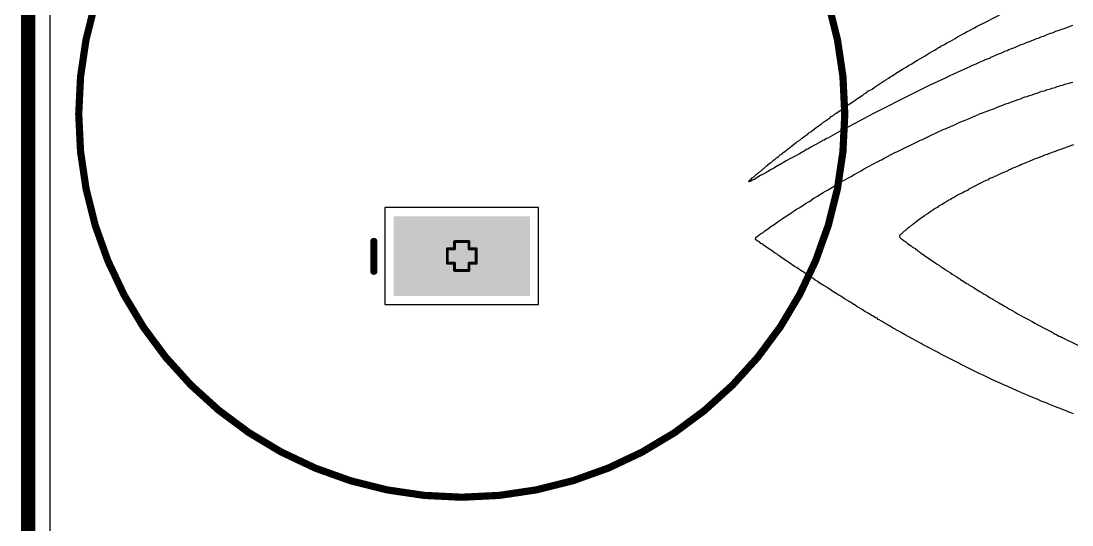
# Model space of a CAD drawing. Header units: inches. Extents: x 0 to 12.2, y 0 to 7.
# Drawn here: x -0.005 to 0.724, y 1.195 to 1.545 of the extents above; entities that cross this region are included whole.
import ezdxf

# ---------------------------------------------------------------- set-up
doc = ezdxf.new("R2010")
doc.units = ezdxf.units.IN
doc.header["$MEASUREMENT"] = 0
for name, color, linetype in [('Board Outline', 216, 'Continuous'), ('Bottom Layer', 5, 'Continuous'), ('Bottom Overlay', 54, 'Continuous'), ('Bottom Solder', 6, 'Continuous'), ('Drill Drawing', 1, 'Continuous'), ('Layer 1', 16, 'Continuous'), ('Layer 2', 76, 'Continuous'), ('Multi-Layer', 9, 'Continuous'), ('Pad Holes', 156, 'Continuous'), ('Top Layer', 1, 'Continuous'), ('Top Overlay', 2, 'Continuous'), ('Top Solder', 216, 'Continuous')]:
    doc.layers.add(name, color=color, linetype=linetype)

# ---------------------------------------------------------------- blocks, each defined once
blk = doc.blocks.new('SC_EB_5R5_474_M_B_346')
at = {"layer": 'Bottom Layer'}
for points in [[(-0.12205, 0.04331), (-0.0748, 0.04331), (-0.0748, -0.04331), (-0.12205, -0.04331)], [(0.0748, 0.04331), (0.12205, 0.04331), (0.12205, -0.04331), (0.0748, -0.04331)]]:
    blk.add_hatch(color=5, dxfattribs=at).paths.add_polyline_path(points)
at = {"layer": 'Bottom Solder'}
for points in [[(-0.12605, 0.04731), (-0.0708, 0.04731), (-0.0708, -0.04731), (-0.12605, -0.04731)], [(0.0708, 0.04731), (0.12605, 0.04731), (0.12605, -0.04731), (0.0708, -0.04731)]]:
    blk.add_hatch(color=6, dxfattribs=at).paths.add_polyline_path(points)
at = {"layer": 'Layer 1'}
for points in [[(-0.12205, 0.04331), (-0.0748, 0.04331), (-0.0748, -0.04331), (-0.12205, -0.04331)], [(0.0748, 0.04331), (0.12205, 0.04331), (0.12205, -0.04331), (0.0748, -0.04331)]]:
    blk.add_hatch(color=16, dxfattribs=at).paths.add_polyline_path(points)
at = {"layer": 'Layer 2'}
for points in [[(-0.12205, 0.04331), (-0.0748, 0.04331), (-0.0748, -0.04331), (-0.12205, -0.04331)], [(0.0748, 0.04331), (0.12205, 0.04331), (0.12205, -0.04331), (0.0748, -0.04331)]]:
    blk.add_hatch(color=76, dxfattribs=at).paths.add_polyline_path(points)
at = {"layer": 'Multi-Layer'}
for points in [[(-0.12205, 0.04331), (-0.0748, 0.04331), (-0.0748, -0.04331), (-0.12205, -0.04331)], [(0.0748, 0.04331), (0.12205, 0.04331), (0.12205, -0.04331), (0.0748, -0.04331)]]:
    blk.add_hatch(color=9, dxfattribs=at).paths.add_polyline_path(points)
at = {"layer": 'Pad Holes'}
for points in [[(-0.08661, 0.02756), (-0.08661, -0.02756), (-0.11024, -0.02756), (-0.11024, 0.02756)], [(0.11024, 0.02756), (0.11024, -0.02756), (0.08661, -0.02756), (0.08661, 0.02756)]]:
    blk.add_hatch(color=7, dxfattribs=at).paths.add_polyline_path(points)
at = {"layer": 'Top Layer'}
for points in [[(-0.12205, 0.04331), (-0.0748, 0.04331), (-0.0748, -0.04331), (-0.12205, -0.04331)], [(0.0748, 0.04331), (0.12205, 0.04331), (0.12205, -0.04331), (0.0748, -0.04331)]]:
    blk.add_hatch(color=1, dxfattribs=at).paths.add_polyline_path(points)
at = {"layer": 'Top Solder'}
for points in [[(-0.12605, 0.04731), (-0.0708, 0.04731), (-0.0708, -0.04731), (-0.12605, -0.04731)], [(0.0708, 0.04731), (0.12605, 0.04731), (0.12605, -0.04731), (0.0708, -0.04731)]]:
    blk.add_hatch(color=216, dxfattribs=at).paths.add_polyline_path(points)
at = {"layer": 'Bottom Overlay'}
for points in [[(0.26575, 0, 0.005, 0.005, 1), (-0.26575, 0, 0.005, 0.005, 1)], [(-0.267, 0, 0.0025, 0.0025, 1), (-0.2645, 0, 0.0025, 0.0025, 1)], [(0.2645, 0, 0.0025, 0.0025, 1), (0.267, 0, 0.0025, 0.0025, 1)], [(-0.10125, -0.05067, 0.0025, 0.0025, 1), (-0.09875, -0.05067, 0.0025, 0.0025, 1)], [(-0.11158, -0.061, 0.0025, 0.0025, 1), (-0.10908, -0.061, 0.0025, 0.0025, 1)], [(-0.09092, -0.061, 0.0025, 0.0025, 1), (-0.08842, -0.061, 0.0025, 0.0025, 1)], [(0.08708, -0.061, 0.0025, 0.0025, 1), (0.08958, -0.061, 0.0025, 0.0025, 1)], [(0.10775, -0.061, 0.0025, 0.0025, 1), (0.11025, -0.061, 0.0025, 0.0025, 1)], [(-0.10125, -0.07133, 0.0025, 0.0025, 1), (-0.09875, -0.07133, 0.0025, 0.0025, 1)]]:
    blk.add_lwpolyline(points, format="xyseb", close=True, dxfattribs=at)
for points in [[(-0.1, -0.07133, 0.005, 0.005, 0), (-0.1, -0.05067, 0.005, 0.005, 0)], [(-0.08967, -0.061, 0.005, 0.005, 0), (-0.11033, -0.061, 0.005, 0.005, 0)], [(0.109, -0.061, 0.005, 0.005, 0), (0.08833, -0.061, 0.005, 0.005, 0)]]:
    blk.add_lwpolyline(points, format="xyseb", dxfattribs=at)

msp = doc.modelspace()

# ---------------------------------------------------------------- linework, layer by layer
at = {"layer": 'Board Outline'}
msp.add_lwpolyline([(0, 0, 0.01, 0.01, 0), (0, 4.72441, 0.01, 0.01, 0)], format="xyseb", dxfattribs=at)
at = {"layer": 'Bottom Layer'}
msp.add_line((0.01529, 0.16319), (0.01529, 4.56122), dxfattribs=at)
at = {"layer": 'Drill Drawing'}
for points in [[(0.29578, 1.38689, 0.002, 0.002, 0), (0.29578, 1.39189, 0.002, 0.002, 0)], [(0.29578, 1.39189, 0.002, 0.002, 0), (0.30578, 1.39189, 0.002, 0.002, 0)], [(0.30578, 1.38689, 0.002, 0.002, 0), (0.30578, 1.39189, 0.002, 0.002, 0)], [(0.29078, 1.37689, 0.002, 0.002, 0), (0.29078, 1.38689, 0.002, 0.002, 0)], [(0.29078, 1.38689, 0.002, 0.002, 0), (0.29578, 1.38689, 0.002, 0.002, 0)], [(0.30578, 1.38689, 0.002, 0.002, 0), (0.31078, 1.38689, 0.002, 0.002, 0)], [(0.31078, 1.37689, 0.002, 0.002, 0), (0.31078, 1.38689, 0.002, 0.002, 0)], [(0.29078, 1.37689, 0.002, 0.002, 0), (0.29578, 1.37689, 0.002, 0.002, 0)], [(0.29578, 1.37189, 0.002, 0.002, 0), (0.29578, 1.37689, 0.002, 0.002, 0)], [(0.29578, 1.37189, 0.002, 0.002, 0), (0.30578, 1.37189, 0.002, 0.002, 0)], [(0.30578, 1.37689, 0.002, 0.002, 0), (0.31078, 1.37689, 0.002, 0.002, 0)], [(0.30578, 1.37189, 0.002, 0.002, 0), (0.30578, 1.37689, 0.002, 0.002, 0)]]:
    msp.add_lwpolyline(points, format="xyseb", dxfattribs=at)
for points in [[(0.29528, 1.39189, 0.001, 0.001, 1), (0.29628, 1.39189, 0.001, 0.001, 1)], [(0.29528, 1.39189, 0.001, 0.001, 1), (0.29628, 1.39189, 0.001, 0.001, 1)], [(0.30528, 1.39189, 0.001, 0.001, 1), (0.30628, 1.39189, 0.001, 0.001, 1)], [(0.30528, 1.39189, 0.001, 0.001, 1), (0.30628, 1.39189, 0.001, 0.001, 1)], [(0.29028, 1.38689, 0.001, 0.001, 1), (0.29128, 1.38689, 0.001, 0.001, 1)], [(0.29028, 1.38689, 0.001, 0.001, 1), (0.29128, 1.38689, 0.001, 0.001, 1)], [(0.29528, 1.38689, 0.001, 0.001, 1), (0.29628, 1.38689, 0.001, 0.001, 1)], [(0.29528, 1.38689, 0.001, 0.001, 1), (0.29628, 1.38689, 0.001, 0.001, 1)], [(0.30528, 1.38689, 0.001, 0.001, 1), (0.30628, 1.38689, 0.001, 0.001, 1)], [(0.30528, 1.38689, 0.001, 0.001, 1), (0.30628, 1.38689, 0.001, 0.001, 1)], [(0.31028, 1.38689, 0.001, 0.001, 1), (0.31128, 1.38689, 0.001, 0.001, 1)], [(0.31028, 1.38689, 0.001, 0.001, 1), (0.31128, 1.38689, 0.001, 0.001, 1)], [(0.29028, 1.37689, 0.001, 0.001, 1), (0.29128, 1.37689, 0.001, 0.001, 1)], [(0.29028, 1.37689, 0.001, 0.001, 1), (0.29128, 1.37689, 0.001, 0.001, 1)], [(0.29528, 1.37689, 0.001, 0.001, 1), (0.29628, 1.37689, 0.001, 0.001, 1)], [(0.29528, 1.37689, 0.001, 0.001, 1), (0.29628, 1.37689, 0.001, 0.001, 1)], [(0.29528, 1.37189, 0.001, 0.001, 1), (0.29628, 1.37189, 0.001, 0.001, 1)], [(0.29528, 1.37189, 0.001, 0.001, 1), (0.29628, 1.37189, 0.001, 0.001, 1)], [(0.30528, 1.37689, 0.001, 0.001, 1), (0.30628, 1.37689, 0.001, 0.001, 1)], [(0.30528, 1.37689, 0.001, 0.001, 1), (0.30628, 1.37689, 0.001, 0.001, 1)], [(0.30528, 1.37189, 0.001, 0.001, 1), (0.30628, 1.37189, 0.001, 0.001, 1)], [(0.30528, 1.37189, 0.001, 0.001, 1), (0.30628, 1.37189, 0.001, 0.001, 1)], [(0.31028, 1.37689, 0.001, 0.001, 1), (0.31128, 1.37689, 0.001, 0.001, 1)], [(0.31028, 1.37689, 0.001, 0.001, 1), (0.31128, 1.37689, 0.001, 0.001, 1)]]:
    msp.add_lwpolyline(points, format="xyseb", close=True, dxfattribs=at)
at = {"layer": 'Layer 1'}
msp.add_line((0.01529, 0.16319), (0.01529, 4.56122), dxfattribs=at)
at = {"layer": 'Layer 2'}
for p, q in [((0.01529, 0.16319), (0.01529, 3.62563)), ((0.35409, 1.41551), (0.24747, 1.41551)), ((0.24747, 1.41551), (0.24747, 1.34827)), ((0.35409, 1.34827), (0.35409, 1.41551)), ((0.24747, 1.34827), (0.35409, 1.34827))]:
    msp.add_line(p, q, dxfattribs=at)
at = {"layer": 'Top Layer'}
msp.add_line((0.01529, 0.16319), (0.01529, 4.56122), dxfattribs=at)
at = {"layer": 'Top Overlay'}
for p, q in [((0.66498, 1.54468), (0.67573, 1.55019)), ((0.65317, 1.53839), (0.65606, 1.53996)), ((0.65606, 1.53996), (0.65789, 1.54101)), ((0.65789, 1.54101), (0.66498, 1.54468)), ((0.71627, 1.53878), (0.71495, 1.53825)), ((0.71771, 1.53917), (0.71627, 1.53878)), ((0.72112, 1.54048), (0.71771, 1.53917)), ((0.72374, 1.54153), (0.72112, 1.54048)), ((0.72479, 1.5418), (0.72374, 1.54153)), ((0.63979, 1.53104), (0.6432, 1.53288)), ((0.6432, 1.53288), (0.64478, 1.53393)), ((0.64478, 1.53393), (0.64924, 1.53629)), ((0.64924, 1.53629), (0.65134, 1.5376)), ((0.65134, 1.5376), (0.65265, 1.53812)), ((0.65265, 1.53812), (0.65317, 1.53839)), ((0.6983, 1.53209), (0.69567, 1.53104)), ((0.69921, 1.53248), (0.6983, 1.53209)), ((0.70092, 1.53288), (0.69921, 1.53248)), ((0.70131, 1.53327), (0.70092, 1.53288)), ((0.70302, 1.53393), (0.70131, 1.53327)), ((0.70407, 1.53419), (0.70302, 1.53393)), ((0.70538, 1.53471), (0.70407, 1.53419)), ((0.70722, 1.5355), (0.70538, 1.53471)), ((0.70892, 1.53616), (0.70722, 1.5355)), ((0.71036, 1.53655), (0.70892, 1.53616)), ((0.71272, 1.5376), (0.71036, 1.53655)), ((0.71495, 1.53825), (0.71272, 1.5376)), ((0.6251, 1.52264), (0.62877, 1.52474)), ((0.62877, 1.52474), (0.63114, 1.52606)), ((0.63114, 1.52606), (0.63166, 1.52658)), ((0.63166, 1.52658), (0.63271, 1.52684)), ((0.63271, 1.52684), (0.63323, 1.52737)), ((0.63323, 1.52737), (0.6356, 1.52868)), ((0.6356, 1.52868), (0.63743, 1.52973)), ((0.63743, 1.52973), (0.63979, 1.53104)), ((0.67914, 1.52422), (0.67744, 1.52383)), ((0.68046, 1.52501), (0.67914, 1.52422)), ((0.68151, 1.52527), (0.68046, 1.52501)), ((0.68295, 1.52592), (0.68151, 1.52527)), ((0.68465, 1.52658), (0.68295, 1.52592)), ((0.6861, 1.52724), (0.68465, 1.52658)), ((0.68872, 1.52829), (0.6861, 1.52724)), ((0.69043, 1.52894), (0.68872, 1.52829)), ((0.69279, 1.52999), (0.69043, 1.52894)), ((0.69384, 1.53025), (0.69279, 1.52999)), ((0.69567, 1.53104), (0.69384, 1.53025)), ((0.61461, 1.51635), (0.61697, 1.51766)), ((0.61697, 1.51766), (0.61854, 1.51871)), ((0.61854, 1.51871), (0.62222, 1.52081)), ((0.62222, 1.52081), (0.6251, 1.52264)), ((0.66262, 1.5174), (0.66026, 1.51635)), ((0.66393, 1.51792), (0.66262, 1.5174)), ((0.66734, 1.51923), (0.66393, 1.51792)), ((0.66773, 1.51963), (0.66734, 1.51923)), ((0.66944, 1.52028), (0.66773, 1.51963)), ((0.67088, 1.52094), (0.66944, 1.52028)), ((0.67259, 1.5216), (0.67088, 1.52094)), ((0.6739, 1.52212), (0.67259, 1.5216)), ((0.67573, 1.52291), (0.6739, 1.52212)), ((0.67744, 1.52383), (0.67573, 1.52291)), ((0.60175, 1.50848), (0.60411, 1.50979)), ((0.60411, 1.50979), (0.60661, 1.51149)), ((0.60661, 1.51149), (0.60857, 1.51268)), ((0.60857, 1.51268), (0.6091, 1.51294)), ((0.6091, 1.51294), (0.61067, 1.51399)), ((0.61067, 1.51399), (0.61303, 1.5153)), ((0.61303, 1.5153), (0.61461, 1.51635)), ((0.64504, 1.50953), (0.63901, 1.50664)), ((0.64714, 1.51031), (0.64504, 1.50953)), ((0.6537, 1.51346), (0.64714, 1.51031)), ((0.65448, 1.51372), (0.6537, 1.51346)), ((0.65737, 1.51504), (0.65448, 1.51372)), ((0.65973, 1.51609), (0.65737, 1.51504)), ((0.66026, 1.51635), (0.65973, 1.51609)), ((0.59047, 1.50113), (0.59375, 1.50336)), ((0.59375, 1.50336), (0.59585, 1.50467)), ((0.59585, 1.50467), (0.59624, 1.50507)), ((0.59624, 1.50507), (0.59729, 1.50533)), ((0.59729, 1.50533), (0.59782, 1.50585)), ((0.59782, 1.50585), (0.59834, 1.50612)), ((0.59834, 1.50612), (0.59887, 1.50664)), ((0.59887, 1.50664), (0.59939, 1.5069)), ((0.59939, 1.5069), (0.60123, 1.50795)), ((0.60123, 1.50795), (0.60175, 1.50848)), ((0.6356, 1.50507), (0.6251, 1.50008)), ((0.63901, 1.50664), (0.6356, 1.50507)), ((0.7223, 1.50179), (0.72361, 1.50231)), ((0.72361, 1.50231), (0.72466, 1.50258)), ((0.57972, 1.49405), (0.58129, 1.4951)), ((0.58129, 1.4951), (0.58181, 1.49536)), ((0.58181, 1.49536), (0.5826, 1.49615)), ((0.5826, 1.49615), (0.58549, 1.49772)), ((0.58549, 1.49772), (0.58693, 1.4989)), ((0.58693, 1.4989), (0.5889, 1.50008)), ((0.5889, 1.50008), (0.58942, 1.50035)), ((0.58942, 1.50035), (0.58995, 1.50087)), ((0.58995, 1.50087), (0.59047, 1.50113)), ((0.6251, 1.50008), (0.6112, 1.49326)), ((0.69816, 1.49444), (0.70039, 1.4951)), ((0.70039, 1.4951), (0.7021, 1.49575)), ((0.7021, 1.49575), (0.70328, 1.49615)), ((0.70328, 1.49615), (0.70499, 1.49654)), ((0.70499, 1.49654), (0.70643, 1.4972)), ((0.70643, 1.4972), (0.70748, 1.49746)), ((0.70748, 1.49746), (0.70918, 1.49785)), ((0.70918, 1.49785), (0.71049, 1.49838)), ((0.71049, 1.49838), (0.71259, 1.4989)), ((0.71259, 1.4989), (0.71391, 1.49943)), ((0.71391, 1.49943), (0.71509, 1.49982)), ((0.71509, 1.49982), (0.71614, 1.50008)), ((0.71614, 1.50008), (0.71784, 1.50048)), ((0.71784, 1.50048), (0.71928, 1.50113)), ((0.71928, 1.50113), (0.7223, 1.50179)), ((0.56948, 1.48723), (0.5708, 1.48802)), ((0.5708, 1.48802), (0.57237, 1.48906)), ((0.57237, 1.48906), (0.57289, 1.48933)), ((0.57289, 1.48933), (0.57342, 1.48985)), ((0.57342, 1.48985), (0.57473, 1.49064)), ((0.57473, 1.49064), (0.57526, 1.49116)), ((0.57526, 1.49116), (0.57578, 1.49143)), ((0.57578, 1.49143), (0.57735, 1.49247)), ((0.57735, 1.49247), (0.57867, 1.49326)), ((0.57867, 1.49326), (0.57919, 1.49379)), ((0.57919, 1.49379), (0.57972, 1.49405)), ((0.6112, 1.49326), (0.58837, 1.48172)), ((0.67757, 1.48723), (0.67901, 1.48762)), ((0.67901, 1.48762), (0.68006, 1.48788)), ((0.68006, 1.48788), (0.68229, 1.4888)), ((0.68229, 1.4888), (0.68492, 1.48985)), ((0.68492, 1.48985), (0.68675, 1.49038)), ((0.68675, 1.49038), (0.68846, 1.49103)), ((0.68846, 1.49103), (0.68977, 1.49156)), ((0.68977, 1.49156), (0.69147, 1.49221)), ((0.69147, 1.49221), (0.69318, 1.49261)), ((0.69318, 1.49261), (0.69462, 1.49326)), ((0.69462, 1.49326), (0.69646, 1.49379)), ((0.69646, 1.49379), (0.69816, 1.49444)), ((0.55951, 1.48014), (0.56004, 1.48067)), ((0.56004, 1.48067), (0.56056, 1.48093)), ((0.56056, 1.48093), (0.5624, 1.48224)), ((0.5624, 1.48224), (0.56489, 1.48395)), ((0.56489, 1.48395), (0.56647, 1.485)), ((0.56647, 1.485), (0.56712, 1.48565)), ((0.56712, 1.48565), (0.56896, 1.4867)), ((0.56896, 1.4867), (0.56948, 1.48723)), ((0.58654, 1.48067), (0.57945, 1.477)), ((0.58837, 1.48172), (0.58654, 1.48067)), ((0.6596, 1.48001), (0.65999, 1.48041)), ((0.65999, 1.48041), (0.66131, 1.48093)), ((0.66131, 1.48093), (0.66472, 1.48224)), ((0.66472, 1.48224), (0.66655, 1.48277)), ((0.66655, 1.48277), (0.66891, 1.48382)), ((0.66891, 1.48382), (0.66996, 1.48408)), ((0.66996, 1.48408), (0.67232, 1.48513)), ((0.67232, 1.48513), (0.67403, 1.48579)), ((0.67403, 1.48579), (0.67613, 1.48657)), ((0.67613, 1.48657), (0.67757, 1.48723)), ((0.54823, 1.47227), (0.55007, 1.47332)), ((0.55007, 1.47332), (0.55086, 1.47411)), ((0.55086, 1.47411), (0.55138, 1.47437)), ((0.55138, 1.47437), (0.55191, 1.4749)), ((0.55191, 1.4749), (0.55243, 1.47516)), ((0.55243, 1.47516), (0.55584, 1.47752)), ((0.55584, 1.47752), (0.55637, 1.47778)), ((0.55637, 1.47778), (0.55715, 1.47857)), ((0.55715, 1.47857), (0.55847, 1.47936)), ((0.55847, 1.47936), (0.55899, 1.47988)), ((0.55899, 1.47988), (0.55951, 1.48014)), ((0.57342, 1.47385), (0.56948, 1.47175)), ((0.57945, 1.477), (0.57342, 1.47385)), ((0.64163, 1.47254), (0.64635, 1.47464)), ((0.64635, 1.47464), (0.65002, 1.47621)), ((0.65002, 1.47621), (0.65343, 1.47752)), ((0.65343, 1.47752), (0.65632, 1.47883)), ((0.65632, 1.47883), (0.65737, 1.4791)), ((0.65737, 1.4791), (0.65789, 1.47962)), ((0.65789, 1.47962), (0.6596, 1.48001)), ((0.5384, 1.4648), (0.54036, 1.46624)), ((0.54036, 1.46624), (0.54089, 1.4665)), ((0.54089, 1.4665), (0.54168, 1.46729)), ((0.54168, 1.46729), (0.5422, 1.46755)), ((0.5422, 1.46755), (0.54272, 1.46808)), ((0.54272, 1.46808), (0.54325, 1.46834)), ((0.54325, 1.46834), (0.54653, 1.47083)), ((0.54653, 1.47083), (0.54745, 1.47149)), ((0.54745, 1.47149), (0.54823, 1.47227)), ((0.56135, 1.46729), (0.55637, 1.46467)), ((0.56293, 1.46834), (0.56135, 1.46729)), ((0.56345, 1.4686), (0.56293, 1.46834)), ((0.56476, 1.46913), (0.56345, 1.4686)), ((0.5666, 1.47018), (0.56476, 1.46913)), ((0.56948, 1.47175), (0.5666, 1.47018)), ((0.62038, 1.46283), (0.62694, 1.46598)), ((0.62694, 1.46598), (0.62982, 1.46729)), ((0.62982, 1.46729), (0.63481, 1.46965)), ((0.63481, 1.46965), (0.63691, 1.47044)), ((0.63691, 1.47044), (0.64032, 1.47201)), ((0.64032, 1.47201), (0.64163, 1.47254)), ((0.52961, 1.45811), (0.53289, 1.4606)), ((0.53289, 1.4606), (0.53328, 1.46099)), ((0.53328, 1.46099), (0.53459, 1.46178)), ((0.53459, 1.46178), (0.53512, 1.46231)), ((0.53512, 1.46231), (0.53564, 1.46257)), ((0.53564, 1.46257), (0.53643, 1.46335)), ((0.53643, 1.46335), (0.53695, 1.46362)), ((0.53695, 1.46362), (0.5384, 1.4648)), ((0.5464, 1.45916), (0.54246, 1.45706)), ((0.55007, 1.46126), (0.5464, 1.45916)), ((0.5506, 1.46152), (0.55007, 1.46126)), ((0.55112, 1.46204), (0.5506, 1.46152)), ((0.55217, 1.46231), (0.55112, 1.46204)), ((0.55374, 1.46335), (0.55217, 1.46231)), ((0.55479, 1.46362), (0.55374, 1.46335)), ((0.55637, 1.46467), (0.55479, 1.46362)), ((0.60254, 1.45417), (0.61907, 1.46231)), ((0.61907, 1.46231), (0.62038, 1.46283)), ((0.72374, 1.45863), (0.72125, 1.45771)), ((0.72519, 1.45903), (0.72374, 1.45863)), ((0.52043, 1.45102), (0.52095, 1.45129)), ((0.52095, 1.45129), (0.52174, 1.45207)), ((0.52174, 1.45207), (0.52226, 1.45234)), ((0.52226, 1.45234), (0.52305, 1.45312)), ((0.52305, 1.45312), (0.52357, 1.45339)), ((0.52357, 1.45339), (0.52436, 1.45417)), ((0.52436, 1.45417), (0.52489, 1.45443)), ((0.52489, 1.45443), (0.5262, 1.45522)), ((0.5262, 1.45522), (0.52672, 1.45601)), ((0.52672, 1.45601), (0.52725, 1.45627)), ((0.52725, 1.45627), (0.52961, 1.45811)), ((0.53512, 1.45286), (0.53066, 1.4505)), ((0.53695, 1.45391), (0.53512, 1.45286)), ((0.53826, 1.4547), (0.53695, 1.45391)), ((0.53984, 1.45575), (0.53826, 1.4547)), ((0.54089, 1.45601), (0.53984, 1.45575)), ((0.54246, 1.45706), (0.54089, 1.45601)), ((0.59572, 1.45076), (0.59703, 1.45129)), ((0.59703, 1.45129), (0.59756, 1.45181)), ((0.59756, 1.45181), (0.59926, 1.45247)), ((0.59926, 1.45247), (0.60123, 1.45365)), ((0.60123, 1.45365), (0.60254, 1.45417)), ((0.70512, 1.45181), (0.70328, 1.45102)), ((0.70617, 1.45207), (0.70512, 1.45181)), ((0.708, 1.45286), (0.70617, 1.45207)), ((0.70853, 1.45312), (0.708, 1.45286)), ((0.71115, 1.45391), (0.70853, 1.45312)), ((0.71246, 1.45443), (0.71115, 1.45391)), ((0.71522, 1.45562), (0.71246, 1.45443)), ((0.71692, 1.45601), (0.71522, 1.45562)), ((0.71863, 1.45666), (0.71692, 1.45601)), ((0.72125, 1.45771), (0.71863, 1.45666)), ((0.51046, 1.44263), (0.51229, 1.44447)), ((0.51229, 1.44447), (0.51282, 1.44473)), ((0.51282, 1.44473), (0.51387, 1.44578)), ((0.51387, 1.44578), (0.51439, 1.44604)), ((0.51439, 1.44604), (0.51518, 1.44683)), ((0.51518, 1.44683), (0.5157, 1.44709)), ((0.5157, 1.44709), (0.51715, 1.44827)), ((0.51715, 1.44827), (0.5178, 1.44893)), ((0.51911, 1.44394), (0.51728, 1.44289)), ((0.5178, 1.44893), (0.51833, 1.44919)), ((0.51833, 1.44919), (0.51911, 1.44997)), ((0.51911, 1.44997), (0.51964, 1.45024)), ((0.522, 1.44552), (0.51911, 1.44394)), ((0.51964, 1.45024), (0.52043, 1.45102)), ((0.52252, 1.44578), (0.522, 1.44552)), ((0.5241, 1.44683), (0.52252, 1.44578)), ((0.52593, 1.44788), (0.5241, 1.44683)), ((0.52935, 1.44971), (0.52593, 1.44788)), ((0.53066, 1.4505), (0.52935, 1.44971)), ((0.57945, 1.4421), (0.58654, 1.44578)), ((0.58654, 1.44578), (0.58864, 1.44709)), ((0.58864, 1.44709), (0.59034, 1.44774)), ((0.59034, 1.44774), (0.59073, 1.44814)), ((0.59073, 1.44814), (0.59205, 1.44866)), ((0.59205, 1.44866), (0.59441, 1.44997)), ((0.59441, 1.44997), (0.59572, 1.45076)), ((0.68623, 1.44394), (0.68452, 1.44329)), ((0.68806, 1.44473), (0.68623, 1.44394)), ((0.68924, 1.44538), (0.68806, 1.44473)), ((0.69095, 1.44604), (0.68924, 1.44538)), ((0.69331, 1.44709), (0.69095, 1.44604)), ((0.69436, 1.44735), (0.69331, 1.44709)), ((0.69908, 1.44945), (0.69436, 1.44735)), ((0.70013, 1.44971), (0.69908, 1.44945)), ((0.70197, 1.4505), (0.70013, 1.44971)), ((0.70328, 1.45102), (0.70197, 1.4505)), ((0.50285, 1.43633), (0.50495, 1.43843)), ((0.50495, 1.43843), (0.50547, 1.43869)), ((0.50547, 1.43869), (0.506, 1.43922)), ((0.5081, 1.43764), (0.50573, 1.43633)), ((0.506, 1.43922), (0.50652, 1.43948)), ((0.50652, 1.43948), (0.50705, 1.44001)), ((0.50705, 1.44001), (0.50757, 1.44027)), ((0.50757, 1.44027), (0.5081, 1.44079)), ((0.5081, 1.44079), (0.50862, 1.44106)), ((0.50993, 1.43869), (0.5081, 1.43764)), ((0.50862, 1.44106), (0.50993, 1.44237)), ((0.50993, 1.44237), (0.51046, 1.44263)), ((0.51282, 1.44027), (0.50993, 1.43869)), ((0.51334, 1.44053), (0.51282, 1.44027)), ((0.51492, 1.44158), (0.51334, 1.44053)), ((0.51728, 1.44289), (0.51492, 1.44158)), ((0.56948, 1.43633), (0.57132, 1.43738)), ((0.57132, 1.43738), (0.57289, 1.43843)), ((0.57289, 1.43843), (0.57342, 1.43869)), ((0.57342, 1.43869), (0.57788, 1.44106)), ((0.57788, 1.44106), (0.57945, 1.4421)), ((0.6697, 1.4366), (0.66918, 1.43633)), ((0.67009, 1.43699), (0.6697, 1.4366)), ((0.67154, 1.43738), (0.67009, 1.43699)), ((0.67193, 1.43778), (0.67154, 1.43738)), ((0.67364, 1.43843), (0.67193, 1.43778)), ((0.67508, 1.43909), (0.67364, 1.43843)), ((0.67665, 1.43987), (0.67508, 1.43909)), ((0.67796, 1.4404), (0.67665, 1.43987)), ((0.67967, 1.44106), (0.67796, 1.4404)), ((0.68006, 1.44145), (0.67967, 1.44106)), ((0.68177, 1.4421), (0.68006, 1.44145)), ((0.68321, 1.44276), (0.68177, 1.4421)), ((0.68452, 1.44329), (0.68321, 1.44276)), ((0.49983, 1.43358), (0.50009, 1.4341)), ((0.50049, 1.43345), (0.49983, 1.43358)), ((0.50009, 1.4341), (0.50049, 1.4345)), ((0.50049, 1.4345), (0.50101, 1.43476)), ((0.50127, 1.43371), (0.50049, 1.43345)), ((0.50101, 1.43476), (0.50232, 1.43607)), ((0.50259, 1.4345), (0.50127, 1.43371)), ((0.50232, 1.43607), (0.50285, 1.43633)), ((0.5039, 1.43502), (0.50259, 1.4345)), ((0.50573, 1.43633), (0.5039, 1.43502)), ((0.55689, 1.42899), (0.55978, 1.43082)), ((0.55978, 1.43082), (0.56109, 1.43161)), ((0.56109, 1.43161), (0.56476, 1.43371)), ((0.56476, 1.43371), (0.56607, 1.4345)), ((0.56607, 1.4345), (0.56948, 1.43633)), ((0.66393, 1.43397), (0.65212, 1.42794)), ((0.66603, 1.43476), (0.66393, 1.43397)), ((0.66681, 1.43555), (0.66603, 1.43476)), ((0.66786, 1.43581), (0.66681, 1.43555)), ((0.66918, 1.43633), (0.66786, 1.43581)), ((0.54194, 1.41981), (0.54535, 1.42217)), ((0.54535, 1.42217), (0.54587, 1.42243)), ((0.54587, 1.42243), (0.54771, 1.42348)), ((0.54771, 1.42348), (0.54928, 1.42453)), ((0.54928, 1.42453), (0.55164, 1.42584)), ((0.55164, 1.42584), (0.55322, 1.42689)), ((0.55322, 1.42689), (0.55453, 1.42768)), ((0.55453, 1.42768), (0.55689, 1.42899)), ((0.64189, 1.42217), (0.64019, 1.42151)), ((0.64478, 1.424), (0.64189, 1.42217)), ((0.64661, 1.42505), (0.64478, 1.424)), ((0.64793, 1.42558), (0.64661, 1.42505)), ((0.64989, 1.42676), (0.64793, 1.42558)), ((0.6516, 1.42741), (0.64989, 1.42676)), ((0.65212, 1.42794), (0.6516, 1.42741)), ((0.53302, 1.4143), (0.53485, 1.41535)), ((0.53485, 1.41535), (0.53735, 1.41705)), ((0.53735, 1.41705), (0.53931, 1.41823)), ((0.53931, 1.41823), (0.53984, 1.41849)), ((0.53984, 1.41849), (0.54141, 1.41954)), ((0.54141, 1.41954), (0.54194, 1.41981)), ((0.6293, 1.41482), (0.62851, 1.4143)), ((0.63114, 1.41587), (0.6293, 1.41482)), ((0.63166, 1.41639), (0.63114, 1.41587)), ((0.6335, 1.41744), (0.63166, 1.41639)), ((0.63402, 1.41771), (0.6335, 1.41744)), ((0.6356, 1.41876), (0.63402, 1.41771)), ((0.63743, 1.41981), (0.6356, 1.41876)), ((0.63796, 1.42007), (0.63743, 1.41981)), ((0.63848, 1.42059), (0.63796, 1.42007)), ((0.63953, 1.42085), (0.63848, 1.42059)), ((0.64019, 1.42151), (0.63953, 1.42085)), ((0.52252, 1.40721), (0.52331, 1.408)), ((0.52331, 1.408), (0.52515, 1.40905)), ((0.52515, 1.40905), (0.52764, 1.41075)), ((0.52764, 1.41075), (0.52856, 1.41141)), ((0.52856, 1.41141), (0.53039, 1.41246)), ((0.53039, 1.41246), (0.53092, 1.41298)), ((0.53092, 1.41298), (0.53144, 1.41325)), ((0.53144, 1.41325), (0.53302, 1.4143)), ((0.62038, 1.40879), (0.61802, 1.40695)), ((0.62169, 1.40957), (0.62038, 1.40879)), ((0.62248, 1.41036), (0.62169, 1.40957)), ((0.62431, 1.41141), (0.62248, 1.41036)), ((0.62563, 1.4122), (0.62431, 1.41141)), ((0.62615, 1.41272), (0.62563, 1.4122)), ((0.62838, 1.41416), (0.62615, 1.41272)), ((0.62851, 1.4143), (0.62838, 1.41416)), ((0.51098, 1.39934), (0.51229, 1.40013)), ((0.51229, 1.40013), (0.51374, 1.40131)), ((0.51374, 1.40131), (0.51531, 1.40236)), ((0.51531, 1.40236), (0.51754, 1.4038)), ((0.51754, 1.4038), (0.52121, 1.40643)), ((0.52121, 1.40643), (0.52252, 1.40721)), ((0.60936, 1.40039), (0.60831, 1.39934)), ((0.60989, 1.40065), (0.60936, 1.40039)), ((0.61093, 1.4017), (0.60989, 1.40065)), ((0.61146, 1.40197), (0.61093, 1.4017)), ((0.61225, 1.40275), (0.61146, 1.40197)), ((0.61277, 1.40301), (0.61225, 1.40275)), ((0.6133, 1.40354), (0.61277, 1.40301)), ((0.61382, 1.4038), (0.6133, 1.40354)), ((0.61435, 1.40433), (0.61382, 1.4038)), ((0.61487, 1.40459), (0.61435, 1.40433)), ((0.61553, 1.40524), (0.61487, 1.40459)), ((0.61802, 1.40695), (0.61553, 1.40524)), ((0.50455, 1.39344), (0.50482, 1.39475)), ((0.50573, 1.39252), (0.50455, 1.39344)), ((0.50482, 1.39475), (0.50573, 1.39541)), ((0.50573, 1.39541), (0.5081, 1.39724)), ((0.5081, 1.39724), (0.50993, 1.39829)), ((0.50993, 1.39829), (0.51098, 1.39934)), ((0.60516, 1.39672), (0.60451, 1.39606)), ((0.60451, 1.39606), (0.60477, 1.39475)), ((0.60477, 1.39475), (0.60543, 1.3941)), ((0.60569, 1.39698), (0.60516, 1.39672)), ((0.60543, 1.3941), (0.60595, 1.39383)), ((0.60779, 1.39908), (0.60569, 1.39698)), ((0.60595, 1.39383), (0.60647, 1.39331)), ((0.60647, 1.39331), (0.60779, 1.39252)), ((0.60831, 1.39934), (0.60779, 1.39908)), ((0.50757, 1.39147), (0.50573, 1.39252)), ((0.50836, 1.39068), (0.50757, 1.39147)), ((0.50888, 1.39042), (0.50836, 1.39068)), ((0.51256, 1.3878), (0.50888, 1.39042)), ((0.51439, 1.38675), (0.51256, 1.3878)), ((0.51492, 1.38622), (0.51439, 1.38675)), ((0.51636, 1.38531), (0.51492, 1.38622)), ((0.60779, 1.39252), (0.60831, 1.392)), ((0.60831, 1.392), (0.60884, 1.39173)), ((0.60884, 1.39173), (0.60962, 1.39095)), ((0.60962, 1.39095), (0.61015, 1.39068)), ((0.61015, 1.39068), (0.61264, 1.38898)), ((0.61264, 1.38898), (0.61356, 1.38806)), ((0.61356, 1.38806), (0.61539, 1.38701)), ((0.61539, 1.38701), (0.61592, 1.38649)), ((0.61592, 1.38649), (0.61644, 1.38622)), ((0.61644, 1.38622), (0.61697, 1.3857)), ((0.61697, 1.3857), (0.61828, 1.38491)), ((0.5178, 1.38413), (0.51636, 1.38531)), ((0.51964, 1.38308), (0.5178, 1.38413)), ((0.52043, 1.38229), (0.51964, 1.38308)), ((0.52095, 1.38203), (0.52043, 1.38229)), ((0.52279, 1.38072), (0.52095, 1.38203)), ((0.52331, 1.38045), (0.52279, 1.38072)), ((0.52777, 1.37731), (0.52331, 1.38045)), ((0.61828, 1.38491), (0.61881, 1.38439)), ((0.61881, 1.38439), (0.61933, 1.38413)), ((0.61933, 1.38413), (0.62012, 1.38334)), ((0.62012, 1.38334), (0.62195, 1.38229)), ((0.62195, 1.38229), (0.62563, 1.37967)), ((0.62563, 1.37967), (0.6272, 1.37862)), ((0.6272, 1.37862), (0.62772, 1.37835)), ((0.62772, 1.37835), (0.62917, 1.37717)), ((0.5283, 1.37704), (0.52777, 1.37731)), ((0.53171, 1.37468), (0.5283, 1.37704)), ((0.53354, 1.37363), (0.53171, 1.37468)), ((0.53538, 1.37232), (0.53354, 1.37363)), ((0.53722, 1.37127), (0.53538, 1.37232)), ((0.53761, 1.37088), (0.53722, 1.37127)), ((0.54089, 1.36865), (0.53761, 1.37088)), ((0.62917, 1.37717), (0.63061, 1.37626)), ((0.63061, 1.37626), (0.63218, 1.37521)), ((0.63218, 1.37521), (0.63271, 1.37494)), ((0.63271, 1.37494), (0.63323, 1.37442)), ((0.63323, 1.37442), (0.63455, 1.37363)), ((0.63455, 1.37363), (0.63612, 1.37258)), ((0.63612, 1.37258), (0.63664, 1.37232)), ((0.63664, 1.37232), (0.63717, 1.3718)), ((0.63717, 1.3718), (0.63953, 1.37048)), ((0.54141, 1.36839), (0.54089, 1.36865)), ((0.54181, 1.36799), (0.54141, 1.36839)), ((0.54443, 1.36642), (0.54181, 1.36799)), ((0.54587, 1.36524), (0.54443, 1.36642)), ((0.54823, 1.36393), (0.54587, 1.36524)), ((0.54876, 1.3634), (0.54823, 1.36393)), ((0.63953, 1.37048), (0.64097, 1.3693)), ((0.64097, 1.3693), (0.64425, 1.36734)), ((0.64425, 1.36734), (0.64583, 1.36629)), ((0.64583, 1.36629), (0.64635, 1.36602)), ((0.64635, 1.36602), (0.64688, 1.3655)), ((0.64688, 1.3655), (0.64924, 1.36419)), ((0.64924, 1.36419), (0.65107, 1.36288)), ((0.54928, 1.36314), (0.54876, 1.3634)), ((0.55112, 1.36183), (0.54928, 1.36314)), ((0.55401, 1.36025), (0.55112, 1.36183)), ((0.55453, 1.35973), (0.55401, 1.36025)), ((0.55637, 1.35868), (0.55453, 1.35973)), ((0.5582, 1.35737), (0.55637, 1.35868)), ((0.55951, 1.35658), (0.5582, 1.35737)), ((0.5624, 1.35474), (0.55951, 1.35658)), ((0.65107, 1.36288), (0.65186, 1.36261)), ((0.65186, 1.36261), (0.65265, 1.36183)), ((0.65265, 1.36183), (0.65632, 1.35973)), ((0.65632, 1.35973), (0.65789, 1.35868)), ((0.65789, 1.35868), (0.65842, 1.35842)), ((0.65842, 1.35842), (0.66026, 1.35737)), ((0.66026, 1.35737), (0.66183, 1.35632)), ((0.66183, 1.35632), (0.66314, 1.35553)), ((0.56371, 1.35396), (0.5624, 1.35474)), ((0.56634, 1.35212), (0.56371, 1.35396)), ((0.57001, 1.35002), (0.56634, 1.35212)), ((0.57211, 1.34871), (0.57001, 1.35002)), ((0.66314, 1.35553), (0.66498, 1.35448)), ((0.66498, 1.35448), (0.66734, 1.35291)), ((0.66734, 1.35291), (0.66865, 1.35238)), ((0.66865, 1.35238), (0.66918, 1.35186)), ((0.66918, 1.35186), (0.6697, 1.3516)), ((0.6697, 1.3516), (0.67337, 1.3495)), ((0.67337, 1.3495), (0.67468, 1.34871)), ((0.57447, 1.3474), (0.57211, 1.34871)), ((0.57499, 1.34687), (0.57447, 1.3474)), ((0.57867, 1.34477), (0.57499, 1.34687)), ((0.5805, 1.34346), (0.57867, 1.34477)), ((0.58286, 1.34215), (0.5805, 1.34346)), ((0.58418, 1.34136), (0.58286, 1.34215)), ((0.67468, 1.34871), (0.67521, 1.34845)), ((0.67521, 1.34845), (0.67678, 1.3474)), ((0.67678, 1.3474), (0.67731, 1.34714)), ((0.67731, 1.34714), (0.67914, 1.34609)), ((0.67914, 1.34609), (0.68046, 1.3453)), ((0.68046, 1.3453), (0.68098, 1.34504)), ((0.68098, 1.34504), (0.68256, 1.34399)), ((0.68256, 1.34399), (0.6836, 1.34372)), ((0.6836, 1.34372), (0.68413, 1.3432)), ((0.68413, 1.3432), (0.68465, 1.34294)), ((0.68465, 1.34294), (0.68675, 1.34163)), ((0.58496, 1.34058), (0.58418, 1.34136)), ((0.58601, 1.34031), (0.58496, 1.34058)), ((0.58785, 1.339), (0.58601, 1.34031)), ((0.5889, 1.33874), (0.58785, 1.339)), ((0.58968, 1.33795), (0.5889, 1.33874)), ((0.59047, 1.33769), (0.58968, 1.33795)), ((0.59205, 1.33664), (0.59047, 1.33769)), ((0.59257, 1.33638), (0.59205, 1.33664)), ((0.59388, 1.33559), (0.59257, 1.33638)), ((0.59756, 1.33349), (0.59388, 1.33559)), ((0.68675, 1.34163), (0.69121, 1.33926)), ((0.69121, 1.33926), (0.69305, 1.33822)), ((0.69305, 1.33822), (0.69646, 1.33638)), ((0.69646, 1.33638), (0.6983, 1.33533)), ((0.6983, 1.33533), (0.70485, 1.33192)), ((0.59965, 1.33218), (0.59756, 1.33349)), ((0.60149, 1.33113), (0.59965, 1.33218)), ((0.60201, 1.33087), (0.60149, 1.33113)), ((0.60241, 1.33048), (0.60201, 1.33087)), ((0.60411, 1.32982), (0.60241, 1.33048)), ((0.60569, 1.32877), (0.60411, 1.32982)), ((0.60805, 1.32746), (0.60569, 1.32877)), ((0.61093, 1.32589), (0.60805, 1.32746)), ((0.70485, 1.33192), (0.71036, 1.32903)), ((0.71036, 1.32903), (0.71246, 1.32772)), ((0.71246, 1.32772), (0.71351, 1.32746)), ((0.71351, 1.32746), (0.71509, 1.32641)), ((0.61566, 1.32326), (0.61093, 1.32589)), ((0.61959, 1.32116), (0.61566, 1.32326)), ((0.6209, 1.32038), (0.61959, 1.32116)), ((0.62274, 1.31933), (0.6209, 1.32038)), ((0.71509, 1.32641), (0.71614, 1.32615)), ((0.71614, 1.32615), (0.71745, 1.32536)), ((0.71745, 1.32536), (0.72873, 1.31985)), ((0.6314, 1.31487), (0.62274, 1.31933)), ((0.63271, 1.31408), (0.6314, 1.31487)), ((0.66026, 1.30018), (0.63271, 1.31408)), ((0.66262, 1.29913), (0.66026, 1.30018)), ((0.66865, 1.29624), (0.66262, 1.29913)), ((0.67311, 1.29414), (0.66865, 1.29624)), ((0.6739, 1.29388), (0.67311, 1.29414)), ((0.67783, 1.29204), (0.6739, 1.29388)), ((0.67914, 1.29152), (0.67783, 1.29204)), ((0.68308, 1.28968), (0.67914, 1.29152)), ((0.6878, 1.28758), (0.68308, 1.28968)), ((0.68885, 1.28732), (0.6878, 1.28758)), ((0.68924, 1.28693), (0.68885, 1.28732)), ((0.69174, 1.28601), (0.68924, 1.28693)), ((0.69462, 1.2847), (0.69174, 1.28601)), ((0.69646, 1.28391), (0.69462, 1.2847)), ((0.70039, 1.28234), (0.69646, 1.28391)), ((0.70276, 1.28129), (0.70039, 1.28234)), ((0.70617, 1.27997), (0.70276, 1.28129)), ((0.708, 1.27919), (0.70617, 1.27997)), ((0.70931, 1.27866), (0.708, 1.27919)), ((0.71272, 1.27735), (0.70931, 1.27866)), ((0.71456, 1.27656), (0.71272, 1.27735)), ((0.71587, 1.27604), (0.71456, 1.27656)), ((0.71758, 1.27538), (0.71587, 1.27604)), ((0.72007, 1.27447), (0.71758, 1.27538)), ((0.72191, 1.27368), (0.72007, 1.27447)), ((0.72296, 1.27342), (0.72191, 1.27368)), ((0.72532, 1.27237), (0.72296, 1.27342))]:
    msp.add_line(p, q, dxfattribs=at)

# ---------------------------------------------------------------- block references
at = {"rotation": 270}
msp.add_blockref('SC_EB_5R5_474_M_B_346', (0.30078, 1.48032), dxfattribs=at)

doc.saveas('drawing.dxf')
